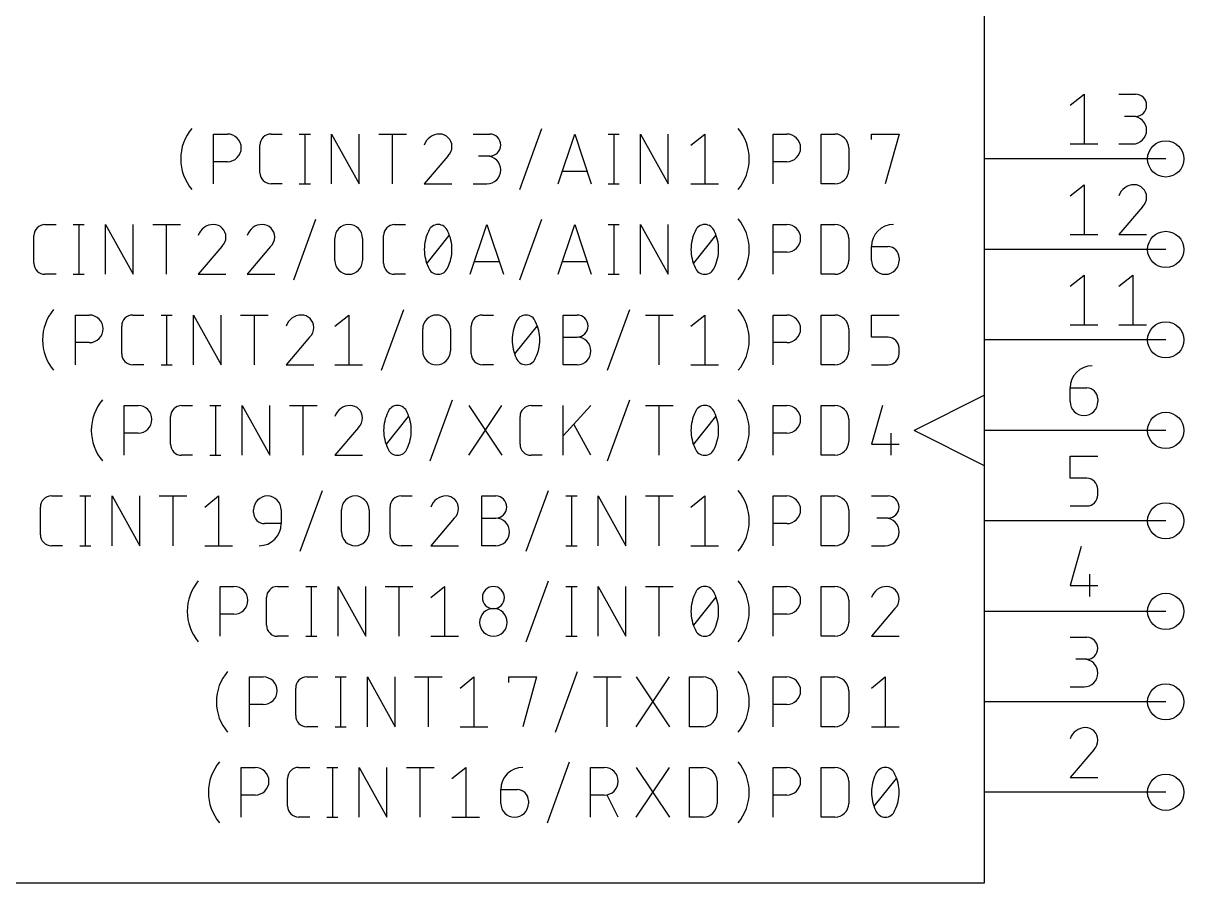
# Model space of a CAD drawing. Extents: x -226 to 161, y 99 to 359.
# Drawn here: x -133.66 to -101.09, y 281.94 to 306.07 of the extents above; entities that cross this region are included whole.
import ezdxf

# ---------------------------------------------------------------- set-up
doc = ezdxf.new("R2010")
doc.units = 0
for name, color, linetype in [('91', 122, 'CONTINUOUS'), ('94', 12, 'CONTINUOUS'), ('95', 251, 'CONTINUOUS')]:
    doc.layers.add(name, color=color, linetype=linetype)

msp = doc.modelspace()

# ---------------------------------------------------------------- linework, layer by layer
at = {"layer": '91'}
for centre in [(-101.6, 302.26), (-101.6, 299.72), (-101.6, 297.18), (-101.6, 294.64), (-101.6, 292.1), (-101.6, 289.56), (-101.6, 287.02), (-101.6, 284.48)]:
    msp.add_circle(centre, 0.508, dxfattribs=at)
at = {"layer": '94'}
for p, q in [((-106.68, 281.94), (-106.68, 330.2)), ((-101.6, 302.26), (-106.68, 302.26)), ((-101.6, 299.72), (-106.68, 299.72)), ((-101.6, 297.18), (-106.68, 297.18)), ((-106.68, 295.6306), (-108.6612, 294.64)), ((-106.68, 293.6494), (-108.6612, 294.64)), ((-101.6, 294.64), (-106.68, 294.64)), ((-101.6, 292.1), (-106.68, 292.1)), ((-101.6, 289.56), (-106.68, 289.56)), ((-101.6, 287.02), (-106.68, 287.02)), ((-101.6, 284.48), (-106.68, 284.48)), ((-162.56, 281.94), (-106.68, 281.94))]:
    msp.add_line(p, q, dxfattribs=at)
at = {"layer": '95'}
for p, q in [((-104.2797, 303.7657), (-103.8916, 304.0761)), ((-103.8916, 304.0761), (-103.8916, 302.6791)), ((-102.9108, 304.0761), (-102.4452, 304.0761)), ((-102.4452, 303.4552), (-102.7556, 303.4552)), ((-128.3154, 301.5615), (-128.3154, 302.9585)), ((-128.3154, 302.9585), (-127.9274, 302.9585)), ((-126.7062, 302.9585), (-126.3958, 302.9585)), ((-125.9129, 302.9585), (-125.6025, 302.9585)), ((-125.7577, 302.9585), (-125.7577, 301.5615)), ((-125.005, 301.5615), (-125.005, 302.9585)), ((-125.005, 302.9585), (-124.2289, 301.5615)), ((-124.2289, 301.5615), (-124.2289, 302.9585)), ((-123.6818, 302.9585), (-122.9057, 302.9585)), ((-123.2938, 301.5615), (-123.2938, 302.9585)), ((-121.0354, 302.9585), (-120.5697, 302.9585)), ((-119.7258, 301.4063), (-119.1049, 303.1137)), ((-118.649, 301.5615), (-118.1834, 302.9585)), ((-118.1834, 302.9585), (-117.7177, 301.5615)), ((-117.2435, 302.9585), (-116.9331, 302.9585)), ((-117.0883, 302.9585), (-117.0883, 301.5615)), ((-116.3356, 301.5615), (-116.3356, 302.9585)), ((-116.3356, 302.9585), (-115.5595, 301.5615)), ((-115.5595, 301.5615), (-115.5595, 302.9585)), ((-114.9212, 302.6481), (-114.5331, 302.9585)), ((-114.5331, 302.9585), (-114.5331, 301.5615)), ((-112.6193, 301.5615), (-112.6193, 302.9585)), ((-112.6193, 302.9585), (-112.2312, 302.9585)), ((-111.2709, 301.5615), (-111.2709, 302.9585)), ((-111.2709, 302.9585), (-110.8828, 302.9585)), ((-109.8564, 302.8033), (-109.8564, 302.9585)), ((-109.8564, 302.9585), (-109.0803, 302.9585)), ((-109.0803, 302.9585), (-109.4684, 301.5615)), ((-127.0167, 301.8719), (-127.0167, 302.6481)), ((-110.4948, 302.5704), (-110.4948, 301.9496)), ((-104.2797, 302.6791), (-103.5036, 302.6791)), ((-102.9108, 302.6791), (-102.5228, 302.6791)), ((-121.7445, 302.3376), (-122.4042, 301.5615)), ((-120.5697, 302.3376), (-120.8801, 302.3376)), ((-127.9274, 302.1824), (-128.3154, 302.1824)), ((-117.8341, 301.9108), (-118.5326, 301.9108)), ((-112.2312, 302.1824), (-112.6193, 302.1824)), ((-126.3958, 301.5615), (-126.7062, 301.5615)), ((-125.9129, 301.5615), (-125.6025, 301.5615)), ((-122.4042, 301.5615), (-121.6281, 301.5615)), ((-121.0354, 301.5615), (-120.6473, 301.5615)), ((-117.2435, 301.5615), (-116.9331, 301.5615)), ((-114.9212, 301.5615), (-114.1451, 301.5615)), ((-110.8828, 301.5615), (-111.2709, 301.5615)), ((-104.2797, 301.2257), (-103.8916, 301.5361)), ((-103.8916, 301.5361), (-103.8916, 300.1391)), ((-102.2512, 300.9152), (-102.9108, 300.1391)), ((-133.0486, 300.4185), (-132.7382, 300.4185)), ((-132.2553, 300.4185), (-131.9448, 300.4185)), ((-132.1, 300.4185), (-132.1, 299.0215)), ((-131.3474, 299.0215), (-131.3474, 300.4185)), ((-131.3474, 300.4185), (-130.5713, 299.0215)), ((-130.5713, 299.0215), (-130.5713, 300.4185)), ((-130.0242, 300.4185), (-129.2481, 300.4185)), ((-129.6361, 299.0215), (-129.6361, 300.4185)), ((-126.0681, 298.8663), (-125.4473, 300.5737)), ((-123.2385, 300.4185), (-122.928, 300.4185)), ((-121.113, 299.0215), (-120.6473, 300.4185)), ((-120.6473, 300.4185), (-120.1816, 299.0215)), ((-119.7258, 298.8663), (-119.1049, 300.5737)), ((-118.649, 299.0215), (-118.1834, 300.4185)), ((-118.1834, 300.4185), (-117.7177, 299.0215)), ((-117.2435, 300.4185), (-116.9331, 300.4185)), ((-117.0883, 300.4185), (-117.0883, 299.0215)), ((-116.3356, 299.0215), (-116.3356, 300.4185)), ((-116.3356, 300.4185), (-115.5595, 299.0215)), ((-115.5595, 299.0215), (-115.5595, 300.4185)), ((-112.6193, 299.0215), (-112.6193, 300.4185)), ((-112.6193, 300.4185), (-112.2312, 300.4185)), ((-111.2709, 299.0215), (-111.2709, 300.4185)), ((-111.2709, 300.4185), (-110.8828, 300.4185)), ((-133.359, 299.3319), (-133.359, 300.1081)), ((-124.9138, 299.4096), (-124.9138, 300.0304)), ((-124.1377, 300.0304), (-124.1377, 299.4096)), ((-123.5489, 299.3319), (-123.5489, 300.1081)), ((-122.3266, 299.3319), (-121.7057, 300.1081)), ((-114.8436, 299.3319), (-114.2227, 300.1081)), ((-110.4948, 300.0304), (-110.4948, 299.4096)), ((-104.2797, 300.1391), (-103.5036, 300.1391)), ((-102.9108, 300.1391), (-102.1347, 300.1391)), ((-128.0869, 299.7976), (-128.7466, 299.0215)), ((-126.718, 299.7976), (-127.3777, 299.0215)), ((-112.2312, 299.6424), (-112.6193, 299.6424)), ((-109.8564, 299.7976), (-109.3907, 299.7976)), ((-109.8564, 299.4096), (-109.8564, 299.7976)), ((-120.2981, 299.3707), (-120.9966, 299.3707)), ((-117.8341, 299.3707), (-118.5326, 299.3707)), ((-109.0803, 299.4872), (-109.0803, 299.4096)), ((-132.7382, 299.0215), (-133.0486, 299.0215)), ((-132.2553, 299.0215), (-131.9448, 299.0215)), ((-128.7466, 299.0215), (-127.9705, 299.0215)), ((-127.3777, 299.0215), (-126.6016, 299.0215)), ((-122.928, 299.0215), (-123.2385, 299.0215)), ((-117.2435, 299.0215), (-116.9331, 299.0215)), ((-110.8828, 299.0215), (-111.2709, 299.0215)), ((-104.2797, 298.6857), (-103.8916, 298.9961)), ((-103.8916, 298.9961), (-103.8916, 297.5991)), ((-102.9108, 298.6857), (-102.5228, 298.9961)), ((-102.5228, 298.9961), (-102.5228, 297.5991)), ((-123.6042, 296.3263), (-122.9833, 298.0337)), ((-117.2619, 296.3263), (-116.641, 298.0337)), ((-132.1938, 296.4815), (-132.1938, 297.8785)), ((-132.1938, 297.8785), (-131.8058, 297.8785)), ((-130.5847, 297.8785), (-130.2742, 297.8785)), ((-129.7913, 297.8785), (-129.4809, 297.8785)), ((-129.6361, 297.8785), (-129.6361, 296.4815)), ((-128.8834, 296.4815), (-128.8834, 297.8785)), ((-128.8834, 297.8785), (-128.1073, 296.4815)), ((-128.1073, 296.4815), (-128.1073, 297.8785)), ((-127.5602, 297.8785), (-126.7841, 297.8785)), ((-127.1722, 296.4815), (-127.1722, 297.8785)), ((-124.9138, 297.5681), (-124.5257, 297.8785)), ((-124.5257, 297.8785), (-124.5257, 296.4815)), ((-120.7746, 297.8785), (-120.4641, 297.8785)), ((-118.5053, 296.4815), (-118.5053, 297.8785)), ((-118.5053, 297.8785), (-118.1173, 297.8785)), ((-116.1988, 297.8785), (-115.4226, 297.8785)), ((-115.8107, 296.4815), (-115.8107, 297.8785)), ((-114.9212, 297.5681), (-114.5331, 297.8785)), ((-114.5331, 297.8785), (-114.5331, 296.4815)), ((-112.6193, 296.4815), (-112.6193, 297.8785)), ((-112.6193, 297.8785), (-112.2312, 297.8785)), ((-111.2709, 296.4815), (-111.2709, 297.8785)), ((-111.2709, 297.8785), (-110.8828, 297.8785)), ((-109.8564, 297.2576), (-109.8564, 297.8785)), ((-109.8564, 297.8785), (-109.0803, 297.8785)), ((-130.8951, 296.7919), (-130.8951, 297.5681)), ((-122.4498, 296.8696), (-122.4498, 297.4904)), ((-121.6737, 297.4904), (-121.6737, 296.8696)), ((-121.085, 296.7919), (-121.085, 297.5681)), ((-119.8627, 296.7919), (-119.2418, 297.5681)), ((-110.4948, 297.4904), (-110.4948, 296.8696)), ((-104.2797, 297.5991), (-103.5036, 297.5991)), ((-102.9108, 297.5991), (-102.1347, 297.5991)), ((-131.8058, 297.1024), (-132.1938, 297.1024)), ((-125.6229, 297.2576), (-126.2826, 296.4815)), ((-118.5053, 297.2576), (-118.1173, 297.2576)), ((-112.2312, 297.1024), (-112.6193, 297.1024)), ((-109.3907, 297.2576), (-109.8564, 297.2576)), ((-109.0803, 296.7919), (-109.0803, 296.9472)), ((-130.2742, 296.4815), (-130.5847, 296.4815)), ((-129.7913, 296.4815), (-129.4809, 296.4815)), ((-126.2826, 296.4815), (-125.5065, 296.4815)), ((-124.9138, 296.4815), (-124.1377, 296.4815)), ((-120.4641, 296.4815), (-120.7746, 296.4815)), ((-118.1173, 296.4815), (-118.5053, 296.4815)), ((-114.9212, 296.4815), (-114.1451, 296.4815)), ((-110.8828, 296.4815), (-111.2709, 296.4815)), ((-109.8564, 296.4815), (-109.3907, 296.4815)), ((-104.2797, 295.8352), (-103.814, 295.8352)), ((-104.2797, 295.4472), (-104.2797, 295.8352)), ((-122.2353, 293.7863), (-121.6145, 295.4937)), ((-117.2619, 293.7863), (-116.641, 295.4937)), ((-103.5036, 295.5248), (-103.5036, 295.4472)), ((-130.825, 293.9415), (-130.825, 295.3385)), ((-130.825, 295.3385), (-130.4369, 295.3385)), ((-129.2158, 295.3385), (-128.9054, 295.3385)), ((-128.4225, 295.3385), (-128.112, 295.3385)), ((-128.2672, 295.3385), (-128.2672, 293.9415)), ((-127.5146, 293.9415), (-127.5146, 295.3385)), ((-127.5146, 295.3385), (-126.7385, 293.9415)), ((-126.7385, 293.9415), (-126.7385, 295.3385)), ((-126.1914, 295.3385), (-125.4153, 295.3385)), ((-125.8033, 293.9415), (-125.8033, 295.3385)), ((-121.1586, 293.9415), (-120.2273, 295.3385)), ((-121.1586, 295.3385), (-120.2273, 293.9415)), ((-119.4057, 295.3385), (-119.0953, 295.3385)), ((-118.5053, 293.9415), (-118.5053, 295.3385)), ((-117.7292, 295.3385), (-118.5053, 294.4848)), ((-116.1988, 295.3385), (-115.4226, 295.3385)), ((-115.8107, 293.9415), (-115.8107, 295.3385)), ((-112.6193, 293.9415), (-112.6193, 295.3385)), ((-112.6193, 295.3385), (-112.2312, 295.3385)), ((-111.2709, 293.9415), (-111.2709, 295.3385)), ((-111.2709, 295.3385), (-110.8828, 295.3385)), ((-109.546, 295.3385), (-109.8564, 294.2519)), ((-129.5262, 294.2519), (-129.5262, 295.0281)), ((-123.4673, 294.2519), (-122.8464, 295.0281)), ((-119.7161, 294.2519), (-119.7161, 295.0281)), ((-117.7292, 293.9415), (-118.1949, 294.7952)), ((-114.8436, 294.2519), (-114.2227, 295.0281)), ((-110.4948, 294.9504), (-110.4948, 294.3296)), ((-130.4369, 294.5624), (-130.825, 294.5624)), ((-124.2541, 294.7176), (-124.9138, 293.9415)), ((-112.2312, 294.5624), (-112.6193, 294.5624)), ((-109.3131, 294.5624), (-109.3131, 293.9415)), ((-109.8564, 294.2519), (-109.0803, 294.2519)), ((-128.9054, 293.9415), (-129.2158, 293.9415)), ((-128.4225, 293.9415), (-128.112, 293.9415)), ((-124.9138, 293.9415), (-124.1377, 293.9415)), ((-119.0953, 293.9415), (-119.4057, 293.9415)), ((-110.8828, 293.9415), (-111.2709, 293.9415)), ((-104.2797, 293.2952), (-104.2797, 293.9161)), ((-104.2797, 293.9161), (-103.5036, 293.9161)), ((-103.814, 293.2952), (-104.2797, 293.2952)), ((-132.8661, 292.7985), (-132.5556, 292.7985)), ((-132.0727, 292.7985), (-131.7623, 292.7985)), ((-131.9175, 292.7985), (-131.9175, 291.4015)), ((-131.1649, 291.4015), (-131.1649, 292.7985)), ((-131.1649, 292.7985), (-130.3888, 291.4015)), ((-130.3888, 291.4015), (-130.3888, 292.7985)), ((-129.8416, 292.7985), (-129.0655, 292.7985)), ((-129.4536, 291.4015), (-129.4536, 292.7985)), ((-128.5641, 292.4881), (-128.176, 292.7985)), ((-128.176, 292.7985), (-128.176, 291.4015)), ((-125.8856, 291.2463), (-125.2647, 292.9537)), ((-123.056, 292.7985), (-122.7455, 292.7985)), ((-120.7867, 291.4015), (-120.7867, 292.7985)), ((-120.7867, 292.7985), (-120.3987, 292.7985)), ((-119.5433, 291.2463), (-118.9224, 292.9537)), ((-118.4299, 292.7985), (-118.1194, 292.7985)), ((-118.2746, 292.7985), (-118.2746, 291.4015)), ((-117.522, 291.4015), (-117.522, 292.7985)), ((-117.522, 292.7985), (-116.7459, 291.4015)), ((-116.7459, 291.4015), (-116.7459, 292.7985)), ((-116.1988, 292.7985), (-115.4226, 292.7985)), ((-115.8107, 291.4015), (-115.8107, 292.7985)), ((-114.9212, 292.4881), (-114.5331, 292.7985)), ((-114.5331, 292.7985), (-114.5331, 291.4015)), ((-112.6193, 291.4015), (-112.6193, 292.7985)), ((-112.6193, 292.7985), (-112.2312, 292.7985)), ((-111.2709, 291.4015), (-111.2709, 292.7985)), ((-111.2709, 292.7985), (-110.8828, 292.7985)), ((-109.8564, 292.7985), (-109.3907, 292.7985)), ((-103.5036, 292.8295), (-103.5036, 292.9848)), ((-133.1765, 291.7119), (-133.1765, 292.4881)), ((-123.3664, 291.7119), (-123.3664, 292.4881)), ((-104.2797, 292.5191), (-103.814, 292.5191)), ((-127.1952, 292.3328), (-127.1952, 292.4104)), ((-126.4191, 292.4104), (-126.4191, 292.0224)), ((-124.7313, 291.7896), (-124.7313, 292.4104)), ((-123.9552, 292.4104), (-123.9552, 291.7896)), ((-121.562, 292.1776), (-122.2217, 291.4015)), ((-120.7867, 292.1776), (-120.3987, 292.1776)), ((-110.4948, 292.4104), (-110.4948, 291.7896)), ((-109.3907, 292.1776), (-109.7012, 292.1776)), ((-126.4191, 292.0224), (-126.8848, 292.0224)), ((-112.2312, 292.0224), (-112.6193, 292.0224)), ((-132.5556, 291.4015), (-132.8661, 291.4015)), ((-132.0727, 291.4015), (-131.7623, 291.4015)), ((-128.5641, 291.4015), (-127.7879, 291.4015)), ((-122.7455, 291.4015), (-123.056, 291.4015)), ((-122.2217, 291.4015), (-121.4456, 291.4015)), ((-120.3987, 291.4015), (-120.7867, 291.4015)), ((-118.4299, 291.4015), (-118.1194, 291.4015)), ((-114.9212, 291.4015), (-114.1451, 291.4015)), ((-110.8828, 291.4015), (-111.2709, 291.4015)), ((-109.8564, 291.4015), (-109.4684, 291.4015)), ((-103.9693, 291.3761), (-104.2797, 290.2895)), ((-103.7364, 290.6), (-103.7364, 289.9791)), ((-128.1329, 288.8615), (-128.1329, 290.2585)), ((-128.1329, 290.2585), (-127.7449, 290.2585)), ((-126.5237, 290.2585), (-126.2133, 290.2585)), ((-125.7304, 290.2585), (-125.42, 290.2585)), ((-125.5752, 290.2585), (-125.5752, 288.8615)), ((-124.8225, 288.8615), (-124.8225, 290.2585)), ((-124.8225, 290.2585), (-124.0464, 288.8615)), ((-124.0464, 288.8615), (-124.0464, 290.2585)), ((-123.4993, 290.2585), (-122.7232, 290.2585)), ((-123.1112, 288.8615), (-123.1112, 290.2585)), ((-122.2217, 289.9481), (-121.8337, 290.2585)), ((-121.8337, 290.2585), (-121.8337, 288.8615)), ((-119.5433, 288.7063), (-118.9224, 290.4137)), ((-118.4299, 290.2585), (-118.1194, 290.2585)), ((-118.2746, 290.2585), (-118.2746, 288.8615)), ((-117.522, 288.8615), (-117.522, 290.2585)), ((-117.522, 290.2585), (-116.7459, 288.8615)), ((-116.7459, 288.8615), (-116.7459, 290.2585)), ((-116.1988, 290.2585), (-115.4226, 290.2585)), ((-115.8107, 288.8615), (-115.8107, 290.2585)), ((-112.6193, 288.8615), (-112.6193, 290.2585)), ((-112.6193, 290.2585), (-112.2312, 290.2585)), ((-111.2709, 288.8615), (-111.2709, 290.2585)), ((-111.2709, 290.2585), (-110.8828, 290.2585)), ((-104.2797, 290.2895), (-103.5036, 290.2895)), ((-126.8342, 289.1719), (-126.8342, 289.9481)), ((-114.8436, 289.1719), (-114.2227, 289.9481)), ((-110.4948, 289.8704), (-110.4948, 289.2496)), ((-109.1967, 289.6376), (-109.8564, 288.8615)), ((-127.7449, 289.4824), (-128.1329, 289.4824)), ((-112.2312, 289.4824), (-112.6193, 289.4824)), ((-126.2133, 288.8615), (-126.5237, 288.8615)), ((-125.7304, 288.8615), (-125.42, 288.8615)), ((-122.2217, 288.8615), (-121.4456, 288.8615)), ((-118.4299, 288.8615), (-118.1194, 288.8615)), ((-110.8828, 288.8615), (-111.2709, 288.8615)), ((-109.8564, 288.8615), (-109.0803, 288.8615)), ((-104.2797, 288.8361), (-103.814, 288.8361)), ((-103.814, 288.2152), (-104.1245, 288.2152)), ((-127.3116, 286.3215), (-127.3116, 287.7185)), ((-127.3116, 287.7185), (-126.9235, 287.7185)), ((-125.7024, 287.7185), (-125.392, 287.7185)), ((-124.9091, 287.7185), (-124.5986, 287.7185)), ((-124.7539, 287.7185), (-124.7539, 286.3215)), ((-124.0012, 286.3215), (-124.0012, 287.7185)), ((-124.0012, 287.7185), (-123.2251, 286.3215)), ((-123.2251, 286.3215), (-123.2251, 287.7185)), ((-122.678, 287.7185), (-121.9019, 287.7185)), ((-122.2899, 286.3215), (-122.2899, 287.7185)), ((-121.4004, 287.4081), (-121.0123, 287.7185)), ((-121.0123, 287.7185), (-121.0123, 286.3215)), ((-120.0315, 287.5633), (-120.0315, 287.7185)), ((-120.0315, 287.7185), (-119.2554, 287.7185)), ((-119.2554, 287.7185), (-119.6435, 286.3215)), ((-118.722, 286.1663), (-118.1011, 287.8737)), ((-117.6589, 287.7185), (-116.8828, 287.7185)), ((-117.2708, 286.3215), (-117.2708, 287.7185)), ((-116.4589, 286.3215), (-115.5276, 287.7185)), ((-116.4589, 287.7185), (-115.5276, 286.3215)), ((-114.9668, 286.3215), (-114.9668, 287.7185)), ((-114.9668, 287.7185), (-114.5787, 287.7185)), ((-112.6193, 286.3215), (-112.6193, 287.7185)), ((-112.6193, 287.7185), (-112.2312, 287.7185)), ((-111.2709, 286.3215), (-111.2709, 287.7185)), ((-111.2709, 287.7185), (-110.8828, 287.7185)), ((-109.8564, 287.4081), (-109.4684, 287.7185)), ((-109.4684, 287.7185), (-109.4684, 286.3215)), ((-126.0129, 286.6319), (-126.0129, 287.4081)), ((-114.1907, 287.3304), (-114.1907, 286.7096)), ((-110.4948, 287.3304), (-110.4948, 286.7096)), ((-104.2797, 287.4391), (-103.8916, 287.4391)), ((-126.9235, 286.9424), (-127.3116, 286.9424)), ((-112.2312, 286.9424), (-112.6193, 286.9424)), ((-125.392, 286.3215), (-125.7024, 286.3215)), ((-124.9091, 286.3215), (-124.5986, 286.3215)), ((-121.4004, 286.3215), (-120.6243, 286.3215)), ((-114.5787, 286.3215), (-114.9668, 286.3215)), ((-110.8828, 286.3215), (-111.2709, 286.3215)), ((-109.8564, 286.3215), (-109.0803, 286.3215)), ((-103.62, 285.6752), (-104.2797, 284.8991)), ((-118.9501, 283.6263), (-118.3292, 285.3337)), ((-127.5397, 283.7815), (-127.5397, 285.1785)), ((-127.5397, 285.1785), (-127.1517, 285.1785)), ((-125.9306, 285.1785), (-125.6201, 285.1785)), ((-125.1372, 285.1785), (-124.8268, 285.1785)), ((-124.982, 285.1785), (-124.982, 283.7815)), ((-124.2294, 283.7815), (-124.2294, 285.1785)), ((-124.2294, 285.1785), (-123.4532, 283.7815)), ((-123.4532, 283.7815), (-123.4532, 285.1785)), ((-122.9061, 285.1785), (-122.13, 285.1785)), ((-122.5181, 283.7815), (-122.5181, 285.1785)), ((-121.6285, 284.8681), (-121.2405, 285.1785)), ((-121.2405, 285.1785), (-121.2405, 283.7815)), ((-117.7412, 283.7815), (-117.7412, 285.1785)), ((-117.7412, 285.1785), (-117.3532, 285.1785)), ((-116.4589, 283.7815), (-115.5276, 285.1785)), ((-116.4589, 285.1785), (-115.5276, 283.7815)), ((-114.9668, 283.7815), (-114.9668, 285.1785)), ((-114.9668, 285.1785), (-114.5787, 285.1785)), ((-112.6193, 283.7815), (-112.6193, 285.1785)), ((-112.6193, 285.1785), (-112.2312, 285.1785)), ((-111.2709, 283.7815), (-111.2709, 285.1785)), ((-111.2709, 285.1785), (-110.8828, 285.1785)), ((-126.241, 284.0919), (-126.241, 284.8681)), ((-114.1907, 284.7904), (-114.1907, 284.1696)), ((-110.4948, 284.7904), (-110.4948, 284.1696)), ((-109.7788, 284.0919), (-109.1579, 284.8681)), ((-104.2797, 284.8991), (-103.5036, 284.8991)), ((-127.1517, 284.4024), (-127.5397, 284.4024)), ((-120.2597, 284.5576), (-119.794, 284.5576)), ((-120.2597, 284.1696), (-120.2597, 284.5576)), ((-117.3532, 284.4024), (-117.7412, 284.4024)), ((-116.9651, 283.7815), (-117.2755, 284.4024)), ((-112.2312, 284.4024), (-112.6193, 284.4024)), ((-119.4836, 284.2472), (-119.4836, 284.1696)), ((-125.6201, 283.7815), (-125.9306, 283.7815)), ((-125.1372, 283.7815), (-124.8268, 283.7815)), ((-121.6285, 283.7815), (-120.8524, 283.7815)), ((-114.5787, 283.7815), (-114.9668, 283.7815)), ((-110.8828, 283.7815), (-111.2709, 283.7815))]:
    msp.add_line(p, q, dxfattribs=at)
for centre, radius, start, end in [((-102.4452, 303.7657), 0.3104, 270, 90), ((-102.5228, 303.0672), 0.3881, 270, 90), ((-127.9111, 302.26), 1.3291, 140.0338, 180.0001), ((-127.9274, 302.5704), 0.3881, 270, 90), ((-126.7062, 302.6481), 0.3104, 90, 180), ((-121.9774, 302.5098), 0.4487, 89.9999, 162.0555), ((-121.9774, 302.6093), 0.3493, 0, 90), ((-120.5697, 302.6481), 0.3104, 270, 90), ((-114.6155, 302.26), 1.3291, 359.9999, 39.9662), ((-112.2312, 302.5704), 0.3881, 270, 90), ((-110.8828, 302.5704), 0.3881, 0, 90), ((-122.0032, 302.6093), 0.3751, 313.6035, 359.9999), ((-127.9111, 302.26), 1.3291, 180.0001, 219.9661), ((-120.6473, 301.9496), 0.3881, 270, 90), ((-114.6155, 302.26), 1.3291, 320.0339, 359.9999), ((-110.8828, 301.9496), 0.3881, 270, 0), ((-126.7062, 301.8719), 0.3104, 180, 270), ((-102.484, 301.0874), 0.4487, 89.9999, 162.0555), ((-102.484, 301.1868), 0.3493, 0, 90), ((-102.5099, 301.1868), 0.3751, 313.6035, 359.9999), ((-133.0486, 300.1081), 0.3104, 90, 180), ((-128.3197, 299.9698), 0.4487, 89.9999, 162.0555), ((-128.3197, 300.0693), 0.3493, 0, 90), ((-126.9509, 299.9698), 0.4487, 89.9999, 162.0555), ((-126.9509, 300.0693), 0.3493, 0, 90), ((-124.5257, 300.0304), 0.3881, 0, 180), ((-123.2385, 300.1081), 0.3104, 90, 180), ((-122.0162, 300.1313), 0.2872, 90, 161.0757), ((-122.0162, 300.1313), 0.2872, 18.9251, 89.9998), ((-114.5331, 300.1313), 0.2872, 90, 161.0757), ((-114.5331, 300.1313), 0.2872, 18.9251, 89.9998), ((-114.6155, 299.72), 1.3291, 359.9999, 39.9662), ((-112.2312, 300.0304), 0.3881, 270, 90), ((-110.8828, 300.0304), 0.3881, 0, 90), ((-109.2355, 299.7976), 0.6209, 90, 180), ((-128.3456, 300.0693), 0.3751, 313.6035, 359.9999), ((-126.9767, 300.0693), 0.3751, 313.6035, 359.9999), ((-121.253, 299.72), 1.1512, 154.0109, 180.0001), ((-122.7793, 299.72), 1.1512, 359.9999, 25.9891), ((-113.7699, 299.72), 1.1512, 154.0109, 180.0001), ((-115.2963, 299.72), 1.1512, 359.9999, 25.9891), ((-121.253, 299.72), 1.1513, 180, 205.9889), ((-122.7794, 299.72), 1.1513, 334.0111, 0), ((-113.7699, 299.72), 1.1513, 180, 205.9889), ((-115.2963, 299.72), 1.1513, 334.0111, 0), ((-114.6155, 299.72), 1.3291, 320.0339, 359.9999), ((-109.3907, 299.4872), 0.3104, 0, 90), ((-133.0486, 299.3319), 0.3104, 180, 270), ((-124.5257, 299.4096), 0.3881, 180, 0), ((-123.2385, 299.3319), 0.3104, 180, 270), ((-110.8828, 299.4096), 0.3881, 270, 0), ((-109.4684, 299.4096), 0.3881, 180, 0), ((-122.0162, 299.3087), 0.2872, 198.925, 270.0001), ((-122.0162, 299.3087), 0.2872, 270.0001, 341.0742), ((-114.5331, 299.3087), 0.2872, 198.925, 270.0001), ((-114.5331, 299.3087), 0.2872, 270.0001, 341.0742), ((-131.7895, 297.18), 1.3291, 140.0338, 180.0001), ((-114.6155, 297.18), 1.3291, 359.9999, 39.9662), ((-131.8058, 297.4904), 0.3881, 270, 90), ((-130.5847, 297.5681), 0.3104, 90, 180), ((-125.8558, 297.4298), 0.4487, 89.9999, 162.0555), ((-125.8558, 297.5292), 0.3493, 0, 90), ((-122.0618, 297.4904), 0.3881, 0, 180), ((-120.7746, 297.5681), 0.3104, 90, 180), ((-118.789, 297.18), 1.1512, 154.0109, 180.0001), ((-119.5522, 297.5913), 0.2872, 90, 161.0757), ((-119.5522, 297.5913), 0.2872, 18.9251, 89.9998), ((-120.3154, 297.18), 1.1512, 359.9999, 25.9891), ((-118.1173, 297.5681), 0.3104, 270, 90), ((-112.2312, 297.4904), 0.3881, 270, 90), ((-110.8828, 297.4904), 0.3881, 0, 90), ((-125.8817, 297.5292), 0.3751, 313.6035, 359.9999), ((-131.7895, 297.18), 1.3291, 180.0001, 219.9661), ((-118.789, 297.18), 1.1513, 180, 205.9889), ((-120.3154, 297.18), 1.1513, 334.0111, 0), ((-118.1173, 296.8696), 0.3881, 270, 90), ((-114.6155, 297.18), 1.3291, 320.0339, 359.9999), ((-109.3907, 296.9472), 0.3104, 0, 90), ((-130.5847, 296.7919), 0.3104, 180, 270), ((-122.0618, 296.8696), 0.3881, 180, 0), ((-120.7746, 296.7919), 0.3104, 180, 270), ((-110.8828, 296.8696), 0.3881, 270, 0), ((-109.3907, 296.7919), 0.3104, 270, 0), ((-119.5522, 296.7687), 0.2872, 198.925, 270.0001), ((-119.5522, 296.7687), 0.2872, 270.0001, 341.0742), ((-103.6588, 295.8352), 0.6209, 90, 180), ((-103.814, 295.5248), 0.3104, 0, 90), ((-130.4207, 294.64), 1.3291, 140.0338, 180.0001), ((-114.6155, 294.64), 1.3291, 359.9999, 39.9662), ((-103.8916, 295.4472), 0.3881, 180, 0), ((-130.4369, 294.9504), 0.3881, 270, 90), ((-129.2158, 295.0281), 0.3104, 90, 180), ((-124.4869, 294.8898), 0.4487, 89.9999, 162.0555), ((-124.4869, 294.9893), 0.3493, 0, 90), ((-122.3937, 294.64), 1.1512, 154.0109, 180.0001), ((-123.1569, 295.0513), 0.2872, 90, 161.0757), ((-123.1569, 295.0513), 0.2872, 18.9251, 89.9998), ((-123.92, 294.64), 1.1512, 359.9999, 25.9891), ((-119.4057, 295.0281), 0.3104, 90, 180), ((-113.7699, 294.64), 1.1512, 154.0109, 180.0001), ((-114.5331, 295.0513), 0.2872, 90, 161.0757), ((-114.5331, 295.0513), 0.2872, 18.9251, 89.9998), ((-115.2963, 294.64), 1.1512, 359.9999, 25.9891), ((-112.2312, 294.9504), 0.3881, 270, 90), ((-110.8828, 294.9504), 0.3881, 0, 90), ((-124.5128, 294.9893), 0.3751, 313.6035, 359.9999), ((-130.4207, 294.64), 1.3291, 180.0001, 219.9661), ((-122.3937, 294.64), 1.1513, 180, 205.9889), ((-123.9201, 294.64), 1.1513, 334.0111, 0), ((-113.7699, 294.64), 1.1513, 180, 205.9889), ((-115.2963, 294.64), 1.1513, 334.0111, 0), ((-114.6155, 294.64), 1.3291, 320.0339, 359.9999), ((-129.2158, 294.2519), 0.3104, 180, 270), ((-123.1569, 294.2287), 0.2872, 198.925, 270.0001), ((-123.1569, 294.2287), 0.2872, 270.0001, 341.0742), ((-119.4057, 294.2519), 0.3104, 180, 270), ((-114.5331, 294.2287), 0.2872, 198.925, 270.0001), ((-114.5331, 294.2287), 0.2872, 270.0001, 341.0742), ((-110.8828, 294.3296), 0.3881, 270, 0), ((-103.814, 292.9848), 0.3104, 0, 90), ((-132.8661, 292.4881), 0.3104, 90, 180), ((-126.8071, 292.4104), 0.3881, 0, 180), ((-124.3432, 292.4104), 0.3881, 0, 180), ((-123.056, 292.4881), 0.3104, 90, 180), ((-121.7948, 292.3498), 0.4487, 89.9999, 162.0555), ((-121.7948, 292.4493), 0.3493, 0, 90), ((-120.3987, 292.4881), 0.3104, 270, 90), ((-114.6155, 292.1), 1.3291, 359.9999, 39.9662), ((-112.2312, 292.4104), 0.3881, 270, 90), ((-110.8828, 292.4104), 0.3881, 0, 90), ((-109.3907, 292.4881), 0.3104, 270, 90), ((-103.814, 292.8295), 0.3104, 270, 0), ((-126.8848, 292.3328), 0.3104, 180, 270), ((-121.8207, 292.4493), 0.3751, 313.6035, 359.9999), ((-120.3987, 291.7896), 0.3881, 270, 90), ((-109.4684, 291.7896), 0.3881, 270, 90), ((-127.04, 292.0224), 0.6209, 270, 0), ((-114.6155, 292.1), 1.3291, 320.0339, 359.9999), ((-132.8661, 291.7119), 0.3104, 180, 270), ((-124.3432, 291.7896), 0.3881, 180, 0), ((-123.056, 291.7119), 0.3104, 180, 270), ((-110.8828, 291.7896), 0.3881, 270, 0), ((-127.7286, 289.56), 1.3291, 140.0338, 180.0001), ((-127.7449, 289.8704), 0.3881, 270, 90), ((-126.5237, 289.9481), 0.3104, 90, 180), ((-120.4648, 289.9481), 0.3104, 0, 180), ((-114.5331, 289.9713), 0.2872, 90, 161.0757), ((-114.5331, 289.9713), 0.2872, 18.9251, 89.9998), ((-114.6155, 289.56), 1.3291, 359.9999, 39.9662), ((-112.2312, 289.8704), 0.3881, 270, 90), ((-110.8828, 289.8704), 0.3881, 0, 90), ((-109.4296, 289.8098), 0.4487, 89.9999, 162.0555), ((-109.4296, 289.9092), 0.3493, 0, 90), ((-120.4648, 289.9481), 0.3104, 180, 0), ((-113.7699, 289.56), 1.1512, 154.0109, 180.0001), ((-115.2963, 289.56), 1.1512, 359.9999, 25.9891), ((-109.4554, 289.9092), 0.3751, 313.6035, 359.9999), ((-127.7286, 289.56), 1.3291, 180.0001, 219.9661), ((-120.4648, 289.2496), 0.3881, 0, 180), ((-113.7699, 289.56), 1.1513, 180, 205.9889), ((-115.2963, 289.56), 1.1513, 334.0111, 0), ((-114.6155, 289.56), 1.3291, 320.0339, 359.9999), ((-120.4648, 289.2496), 0.3881, 180, 0), ((-110.8828, 289.2496), 0.3881, 270, 0), ((-126.5237, 289.1719), 0.3104, 180, 270), ((-114.5331, 289.1487), 0.2872, 198.925, 270.0001), ((-114.5331, 289.1487), 0.2872, 270.0001, 341.0742), ((-103.814, 288.5257), 0.3104, 270, 90), ((-103.8916, 287.8272), 0.3881, 270, 90), ((-126.9073, 287.02), 1.3291, 140.0338, 180.0001), ((-126.9235, 287.3304), 0.3881, 270, 90), ((-125.7024, 287.4081), 0.3104, 90, 180), ((-114.5787, 287.3304), 0.3881, 0, 90), ((-114.6155, 287.02), 1.3291, 359.9999, 39.9662), ((-112.2312, 287.3304), 0.3881, 270, 90), ((-110.8828, 287.3304), 0.3881, 0, 90), ((-126.9073, 287.02), 1.3291, 180.0001, 219.9661), ((-114.6155, 287.02), 1.3291, 320.0339, 359.9999), ((-125.7024, 286.6319), 0.3104, 180, 270), ((-114.5787, 286.7096), 0.3881, 270, 0), ((-110.8828, 286.7096), 0.3881, 270, 0), ((-103.8528, 285.8474), 0.4487, 89.9999, 162.0555), ((-103.8528, 285.9469), 0.3493, 0, 90), ((-103.8787, 285.9469), 0.3751, 313.6035, 359.9999), ((-127.1355, 284.48), 1.3291, 140.0338, 180.0001), ((-114.6155, 284.48), 1.3291, 359.9999, 39.9662), ((-127.1517, 284.7904), 0.3881, 270, 90), ((-125.9306, 284.8681), 0.3104, 90, 180), ((-119.6388, 284.5576), 0.6209, 90, 180), ((-117.3532, 284.7904), 0.3881, 270, 90), ((-114.5787, 284.7904), 0.3881, 0, 90), ((-112.2312, 284.7904), 0.3881, 270, 90), ((-110.8828, 284.7904), 0.3881, 0, 90), ((-108.7052, 284.48), 1.1512, 154.0109, 180.0001), ((-109.4684, 284.8913), 0.2872, 90, 161.0757), ((-109.4684, 284.8913), 0.2872, 18.9251, 89.9998), ((-110.2315, 284.48), 1.1512, 359.9999, 25.9891), ((-127.1354, 284.48), 1.3291, 180.0001, 219.9661), ((-119.794, 284.2472), 0.3104, 0, 90), ((-114.6155, 284.48), 1.3291, 320.0339, 359.9999), ((-108.7052, 284.48), 1.1513, 180, 205.9889), ((-110.2315, 284.48), 1.1513, 334.0111, 0), ((-125.9306, 284.0919), 0.3104, 180, 270), ((-119.8716, 284.1696), 0.3881, 180, 0), ((-114.5787, 284.1696), 0.3881, 270, 0), ((-110.8828, 284.1696), 0.3881, 270, 0), ((-109.4684, 284.0687), 0.2872, 198.925, 270.0001), ((-109.4684, 284.0687), 0.2872, 270.0001, 341.0742)]:
    msp.add_arc(centre, radius, start, end, dxfattribs=at)

doc.saveas('drawing.dxf')
